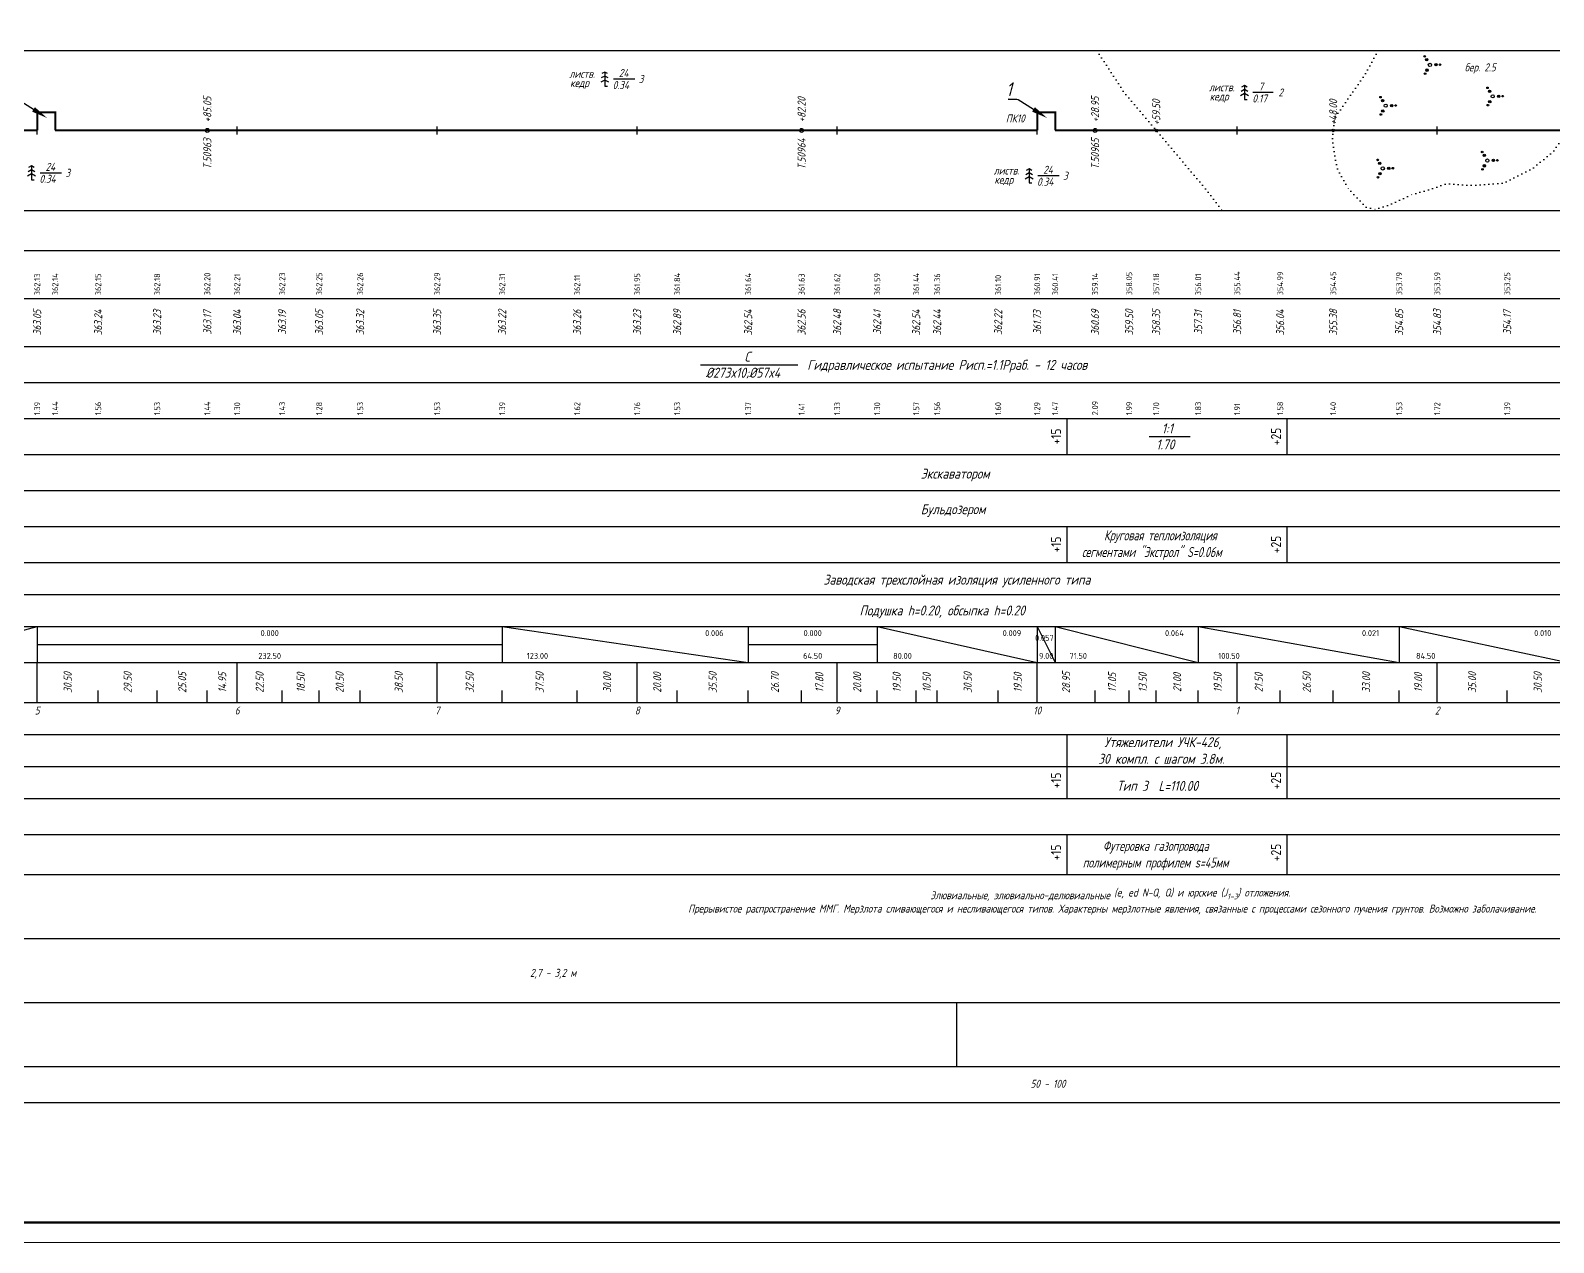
# Model space of a CAD drawing. Extents: x -1282 to 400, y 0 to 1149.
# Drawn here: x -899.8 to -519, y 554.8 to 857.8 of the extents above; entities that cross this region are included whole.
import ezdxf
from ezdxf import colors
from ezdxf.entities.mleader import LeaderData, LeaderLine
from ezdxf.enums import TextEntityAlignment as Align
from ezdxf.math import Vec2, Vec3

# ---------------------------------------------------------------- set-up
doc = ezdxf.new("R2010")
doc.units = 0
doc.linetypes.add('ИИDot', pattern=[1, 0, -1])
doc.layers.add('ИИ_ПРОФИЛЬ_025', color=7, linetype='Continuous', lineweight=25)
doc.layers.add('Подвал', color=7, linetype='Continuous')
doc.layers.add('ТХ-Л', color=140, linetype='Continuous')
doc.styles.add('VNIPISIMPLEXCUR', font='simplex.shx', dxfattribs={"width": 0.8, "oblique": 15})
doc.dimstyles.new('ИИ-1000-м-dm$2', dxfattribs={"dimtxt": 2.5, "dimasz": 2.5, "dimexe": 1.25, "dimexo": 0, "dimgap": 1, "dimtad": 2, "dimtoh": 1, "dimzin": 1, "dimdsep": 46, "dimtxsty": 'VNIPISIMPLEXCUR', "dimcen": 2.5, "dimaunit": 1, "dimazin": 0, "dimtfac": 1, "dimtmove": 1, "dimatfit": 2, "dimfxl": 1, "dimarcsym": 0})

# ---------------------------------------------------------------- blocks, each defined once
blk = doc.blocks.new('ИИ15002')
at = {"linetype": 'Continuous', "lineweight": 25}
h = blk.add_hatch(color=0, dxfattribs=at)
edge = h.paths.add_edge_path()
edge.add_arc((0, 0), 0.3, 0, 360)
at = {"color": 0, "linetype": 'Continuous', "lineweight": 25}
blk.add_circle((0, 0), 0.3, dxfattribs=at)
at = {"color": 0, "linetype": 'Continuous', "style": 'VNIPISIMPLEXCUR', "oblique": 15, "width": 0.8}
blk.add_attdef('STATIONING', (1, 1.3), '', height=2, rotation=90, dxfattribs=at)
at = {"color": 7, "linetype": 'Continuous', "style": 'VNIPISIMPLEXCUR', "oblique": 15, "width": 0.8}
blk.add_attdef('HEIGHT', text='', height=2, dxfattribs=at).set_placement((0, -1.3), align=Align.TOP_CENTER)
blk = doc.blocks.new('ИИ053672А')
at = {"color": 0, "linetype": 'Continuous'}
for points in [[(1, 0.92), (0, 1.5), (-1, 0.92)], [(0.85, 2.01), (0, 2.5), (-0.85, 2.01)], [(0.7, 3.1), (0, 3.5), (-0.7, 3.1)], [(0, 3.5), (0, 0), (0.7, 0)]]:
    blk.add_lwpolyline(points, dxfattribs=at)
at = {"color": 0, "linetype": 'Continuous', "style": 'VNIPISIMPLEXCUR', "oblique": 15, "width": 0.8}
blk.add_attdef('RACE1', text='', height=2, dxfattribs=at).set_placement((-2, 2.25), align=Align.RIGHT)
blk.add_attdef('HEIGHT', (2, 2.25), '', height=2, dxfattribs=at)
blk.add_attdef('RACE2', text='', height=2, dxfattribs=at).set_placement((-2, 1.25), align=Align.TOP_RIGHT)
blk.add_attdef('THICKNESS', text='', height=2, dxfattribs=at).set_placement((2, 1.25), align=Align.TOP_LEFT)
blk.add_attdef('DISTANCE', text='', height=2, dxfattribs=at).set_placement((8.5, 1.75), align=Align.MIDDLE_LEFT)
blk = doc.blocks.new('ИИ053952')
at = {"linetype": 'Continuous', "lineweight": 25}
h = blk.add_hatch(color=0, dxfattribs=at)
edge = h.paths.add_edge_path()
edge.add_arc((-1.31, 2.13), 0.2, 0, 360)
h = blk.add_hatch(color=0, dxfattribs=at)
edge = h.paths.add_edge_path()
edge.add_arc((-0.79, 1.28), 0.3, 0, 360)
h = blk.add_hatch(color=0, dxfattribs=at)
edge = h.paths.add_edge_path()
edge.add_arc((1.5, 0.04), 0.3, 0, 360)
h = blk.add_hatch(color=0, dxfattribs=at)
edge = h.paths.add_edge_path()
edge.add_arc((2.5, 0.07), 0.2, 0, 360)
h = blk.add_hatch(color=0, dxfattribs=at)
edge = h.paths.add_edge_path()
edge.add_arc((-1.19, -2.2), 0.2, 0, 360)
h = blk.add_hatch(color=0, dxfattribs=at)
edge = h.paths.add_edge_path()
edge.add_arc((-0.71, -1.32), 0.3, 0, 360)
at = {"color": 0, "linetype": 'Continuous', "lineweight": 25}
for centre, radius in [((-1.31, 2.13), 0.2), ((-0.79, 1.28), 0.3), ((0, 0), 0.4), ((1.5, 0.04), 0.3), ((2.5, 0.07), 0.2), ((-1.19, -2.2), 0.2), ((-0.71, -1.32), 0.3)]:
    blk.add_circle(centre, radius, dxfattribs=at)
blk = doc.blocks.new('*D36')
at = {"layer": 'Defpoints', "color": 0, "transparency": 16777216}
for p in [(-1173.7, 852.82), (-1169.55, 835.21), (-1186.71, 832.82), (-148.11, 832.82), (-1173.7, 826.51)]:
    blk.add_point(p, dxfattribs=at)
at = {"layer": 'ИИ_ПРОФИЛЬ_025', "color": 0, "lineweight": -2, "transparency": 16777216}
for p, q in [((-1170.31, 836.2), (-1168.42, 841.73)), ((-1168.42, 841.73), (-1162.76, 841.73))]:
    blk.add_line(p, q, dxfattribs=at)
blk.add_arc((-1173.7, 832.82), 4.79, 30.2808, 59.7255, dxfattribs=at)
at = {"layer": 'ИИ_ПРОФИЛЬ_025', "color": 0, "transparency": 16777216}
for points in [[(-1171.39, 836.55), (-1171.18, 837.35), (-1173.7, 837.6)], [(-1169.16, 835.34), (-1169.97, 835.12), (-1168.91, 832.82)]]:
    blk.add_solid(points, dxfattribs=at)
at = {"layer": 'ИИ_ПРОФИЛЬ_025', "color": 0, "transparency": 16777216, "insert": (-1165.09, 843.98), "char_height": 2.5, "attachment_point": 5, "style": 'VNIPISIMPLEXCUR'}
blk.add_mtext('90°', dxfattribs=at)
blk = doc.blocks.new('Siberia.Format{2cbf39c7-8ef5-4aea-8fe3-75a881f60512}')
at = {"layer": 'ИИ_ПРОФИЛЬ_025', "color": 0, "linetype": 'Continuous', "lineweight": 15}
blk.add_lwpolyline([(0, 0), (1682, 0), (1682, 594), (0, 594), (0, 0)], dxfattribs=at)
at = {"layer": 'ИИ_ПРОФИЛЬ_025', "color": 0, "linetype": 'Continuous', "lineweight": 60}
blk.add_lwpolyline([(20, 5), (1677, 5), (1677, 589), (20, 589), (20, 5)], dxfattribs=at)

msp = doc.modelspace()

# ---------------------------------------------------------------- linework, layer by layer
at = {"layer": 'ИИ_ПРОФИЛЬ_025', "flags": 128}
for points in [[(-1186.713, 852.817), (-148.113, 852.817)], [(-754.057, 845.711), (-748.676, 845.711)], [(-594.242, 842.369), (-589.085, 842.369)], [(-1186.713, 832.817), (-898.113, 832.817)], [(-898.113, 831.817), (-898.113, 833.817)], [(-893.613, 832.817), (-648.113, 832.817)], [(-848.113, 831.817), (-848.113, 833.817)], [(-798.113, 831.817), (-798.113, 833.817)], [(-748.113, 831.817), (-748.113, 833.817)], [(-698.113, 831.817), (-698.113, 833.817)], [(-648.113, 831.817), (-648.113, 833.817)], [(-643.613, 832.817), (-398.113, 832.817)], [(-598.113, 831.817), (-598.113, 833.817)], [(-548.113, 831.817), (-548.113, 833.817)], [(-897.382, 822.262), (-892.001, 822.262)], [(-647.969, 821.528), (-642.588, 821.528)], [(-1186.713, 812.817), (-148.113, 812.817)], [(-1186.713, 802.817), (-148.113, 802.817)], [(-1186.713, 790.817), (-148.113, 790.817)], [(-1186.713, 778.817), (-148.113, 778.817)], [(-1186.713, 769.817), (-148.113, 769.817)], [(-1186.713, 760.817), (-148.113, 760.817)], [(-1186.713, 751.817), (-148.113, 751.817)], [(-1186.713, 742.817), (-148.113, 742.817)], [(-1186.713, 733.817), (-148.113, 733.817)], [(-1186.713, 724.817), (-148.113, 724.817)], [(-1186.713, 716.817), (-148.113, 716.817)], [(-1186.713, 708.817), (-148.113, 708.817)], [(-1186.713, 699.817), (-148.113, 699.817)], [(-898.113, 689.817), (-898.113, 699.817)], [(-848.113, 689.817), (-848.113, 699.817)], [(-798.113, 689.817), (-798.113, 699.817)], [(-748.113, 689.817), (-748.113, 699.817)], [(-698.113, 689.817), (-698.113, 699.817)], [(-648.113, 689.817), (-648.113, 699.817)], [(-598.113, 689.817), (-598.113, 699.817)], [(-548.113, 689.817), (-548.113, 699.817)], [(-1186.713, 689.817), (-148.113, 689.817)], [(-882.863, 689.817), (-882.863, 692.817)], [(-868.113, 689.817), (-868.113, 692.817)], [(-855.588, 689.817), (-855.588, 692.817)], [(-836.863, 689.817), (-836.863, 692.817)], [(-827.613, 689.817), (-827.613, 692.817)], [(-817.363, 689.817), (-817.363, 692.817)], [(-781.863, 689.817), (-781.863, 692.817)], [(-763.113, 689.817), (-763.113, 692.817)], [(-738.113, 689.817), (-738.113, 692.817)], [(-720.363, 689.817), (-720.363, 692.817)], [(-707.013, 689.817), (-707.013, 692.817)], [(-688.113, 689.817), (-688.113, 692.817)], [(-678.363, 689.817), (-678.363, 692.817)], [(-673.113, 689.817), (-673.113, 692.817)], [(-657.863, 689.817), (-657.863, 692.817)], [(-633.638, 689.817), (-633.638, 692.817)], [(-625.113, 689.817), (-625.113, 692.817)], [(-618.363, 689.817), (-618.363, 692.817)], [(-607.863, 689.817), (-607.863, 692.817)], [(-587.363, 689.817), (-587.363, 692.817)], [(-574.113, 689.817), (-574.113, 692.817)], [(-557.613, 689.817), (-557.613, 692.817)], [(-530.613, 689.817), (-530.613, 692.817)], [(-1186.713, 681.817), (-148.113, 681.817)], [(-1186.713, 673.817), (-148.113, 673.817)], [(-1186.713, 665.817), (-148.113, 665.817)], [(-1186.713, 656.817), (-148.113, 656.817)], [(-1186.713, 646.817), (-148.113, 646.817)], [(-1186.713, 630.817), (-148.113, 630.817)], [(-1186.713, 614.817), (-148.113, 614.817)], [(-668.264, 614.817), (-668.264, 598.817)], [(-1186.713, 598.817), (-148.113, 598.817)], [(-1186.713, 589.817), (-148.113, 589.817)], [(-1148.113, 559.817), (-148.113, 559.817)]]:
    msp.add_lwpolyline(points, dxfattribs=at)
at = {"layer": 'ИИ_ПРОФИЛЬ_025', "linetype": 'ИИDot', "flags": 128}
for points in [[(-633.202, 852.817), (-626.376, 842.341), (-606.935, 819.362), (-601.808, 812.817)], [(-562.853, 852.817), (-566.166, 846.796), (-573.827, 835.848), (-574.325, 830.214), (-573.155, 823.368), (-570.363, 818.339), (-565.926, 813.651), (-563.64, 813.129), (-559.963, 814.259), (-554.521, 816.768), (-550.414, 817.965), (-545.729, 819.503), (-539.39, 819.099), (-531.692, 819.617), (-524.395, 823.228), (-519.072, 827.548), (-514.669, 833.887), (-504.515, 852.413), (-504.469, 852.817)]]:
    msp.add_lwpolyline(points, dxfattribs=at)
at = {"layer": 'ИИ_ПРОФИЛЬ_025'}
for centre in [(-855.588, 832.817), (-707.013, 832.817), (-633.638, 832.817)]:
    msp.add_circle(centre, 0.5, dxfattribs=at)
at = {"layer": 'Подвал'}
for p, q in [((-931.863, 699.817), (-898.113, 708.817)), ((-898.113, 708.817), (-898.113, 699.817)), ((-898.113, 708.817), (-898.113, 699.817)), ((-781.863, 708.817), (-781.863, 699.817)), ((-781.863, 708.817), (-781.863, 699.817)), ((-781.863, 708.817), (-720.363, 699.817)), ((-720.363, 708.817), (-720.363, 699.817)), ((-720.363, 708.817), (-720.363, 699.817)), ((-688.113, 708.817), (-688.113, 699.817)), ((-688.113, 708.817), (-688.113, 699.817)), ((-688.113, 708.817), (-648.113, 699.817)), ((-648.113, 708.817), (-648.113, 699.817)), ((-648.113, 708.817), (-648.113, 699.817)), ((-648.113, 708.817), (-643.613, 699.817)), ((-643.613, 708.817), (-643.613, 699.817)), ((-643.613, 708.817), (-643.613, 699.817)), ((-643.613, 708.817), (-607.866, 699.817)), ((-607.866, 708.817), (-607.866, 699.817)), ((-607.866, 708.817), (-607.866, 699.817)), ((-607.866, 708.817), (-557.613, 699.817)), ((-557.613, 708.817), (-557.613, 699.817)), ((-557.613, 708.817), (-557.613, 699.817)), ((-557.613, 708.817), (-515.363, 699.817)), ((-898.113, 704.317), (-781.863, 704.317)), ((-720.363, 704.317), (-688.113, 704.317))]:
    msp.add_line(p, q, dxfattribs=at)
at = {"layer": 'ТХ-Л', "const_width": 0.5}
for points in [[(-898.113, 832.817), (-898.113, 837.317), (-893.613, 837.317), (-893.613, 832.817)], [(-648.113, 832.817), (-648.113, 837.317), (-643.613, 837.317), (-643.613, 832.817)], [(-1186.713, 832.817), (-898.113, 832.817)], [(-893.613, 832.817), (-648.113, 832.817)], [(-643.613, 832.817), (-398.113, 832.817)]]:
    msp.add_lwpolyline(points, dxfattribs=at)
at = {"layer": 'ТХ-Л'}
for points in [[(-732.312, 774.25), (-707.924, 774.25)], [(-640.613, 751.817), (-640.613, 760.817)], [(-585.613, 751.817), (-585.613, 760.817)], [(-620.134, 756.315), (-609.877, 756.315)], [(-640.613, 724.817), (-640.613, 733.817)], [(-585.613, 724.817), (-585.613, 733.817)], [(-640.613, 665.817), (-640.613, 681.817)], [(-585.613, 665.817), (-585.613, 681.817)], [(-640.613, 646.817), (-640.613, 656.817)], [(-585.613, 646.817), (-585.613, 656.817)]]:
    msp.add_lwpolyline(points, dxfattribs=at)

# ---------------------------------------------------------------- block references
at = {"layer": 'ИИ_ПРОФИЛЬ_025', "linetype": 'Continuous'}
msp.add_blockref('Siberia.Format{2cbf39c7-8ef5-4aea-8fe3-75a881f60512}', (-1281.713, 554.817), dxfattribs=at)
at = {"layer": 'ИИ_ПРОФИЛЬ_025', "rotation": 239.6318640572951}
for p in [(-549.93, 849.204), (-560.984, 839.007), (-534.233, 841.335), (-535.576, 825.291), (-561.713, 823.325)]:
    msp.add_blockref('ИИ053952', p, dxfattribs=at)
at = {"layer": 'ИИ_ПРОФИЛЬ_025'}
ref = msp.add_blockref('ИИ053672А', (-756.226, 843.932), dxfattribs=dict(at, rotation=359.9999404500813))
ref.add_attrib('RACE1', 'листв.', dxfattribs={"layer": '0', "color": 0, "linetype": 'Continuous', "height": 2, "rotation": 359.99994, "style": 'VNIPISIMPLEXCUR', "oblique": 15, "width": 0.8}).set_placement((-758.667, 845.977), align=Align.RIGHT)
ref.add_attrib('RACE2', 'кедр', dxfattribs={"layer": '0', "color": 0, "linetype": 'Continuous', "height": 2, "rotation": 359.99994, "style": 'VNIPISIMPLEXCUR', "oblique": 15, "width": 0.8}).set_placement((-760.17, 845.688), align=Align.TOP_RIGHT)
ref.add_attrib('HEIGHT', '24', (-752.692, 846.174), dxfattribs={"layer": '0', "color": 0, "linetype": 'Continuous', "height": 2, "rotation": 359.99994, "style": 'VNIPISIMPLEXCUR', "oblique": 15, "width": 0.8})
ref.add_attrib('THICKNESS', '0.34', dxfattribs={"layer": '0', "color": 0, "linetype": 'Continuous', "height": 2, "rotation": 359.99994, "style": 'VNIPISIMPLEXCUR', "oblique": 15, "width": 0.8}).set_placement((-754.226, 845.182), align=Align.TOP_LEFT)
ref.add_attrib('DISTANCE', '3', dxfattribs={"layer": '0', "color": 0, "linetype": 'Continuous', "height": 2, "rotation": 359.99994, "style": 'VNIPISIMPLEXCUR', "oblique": 15, "width": 0.8}).set_placement((-747.726, 845.682), align=Align.MIDDLE_LEFT)
ref = msp.add_blockref('ИИ053672А', (-596.307, 840.567), dxfattribs=dict(at, rotation=359.9882737834146))
ref.add_attrib('RACE1', 'листв.', dxfattribs={"layer": '0', "color": 0, "linetype": 'Continuous', "height": 2, "rotation": 359.98827, "style": 'VNIPISIMPLEXCUR', "oblique": 15, "width": 0.8}).set_placement((-598.748, 842.612), align=Align.RIGHT)
ref.add_attrib('RACE2', 'кедр', dxfattribs={"layer": '0', "color": 0, "linetype": 'Continuous', "height": 2, "rotation": 359.98827, "style": 'VNIPISIMPLEXCUR', "oblique": 15, "width": 0.8}).set_placement((-600.251, 842.324), align=Align.TOP_RIGHT)
ref.add_attrib('HEIGHT', '7', (-592.773, 842.808), dxfattribs={"layer": '0', "color": 0, "linetype": 'Continuous', "height": 2, "rotation": 359.98827, "style": 'VNIPISIMPLEXCUR', "oblique": 15, "width": 0.8})
ref.add_attrib('THICKNESS', '0.17', dxfattribs={"layer": '0', "color": 0, "linetype": 'Continuous', "height": 2, "rotation": 359.98827, "style": 'VNIPISIMPLEXCUR', "oblique": 15, "width": 0.8}).set_placement((-594.307, 841.816), align=Align.TOP_LEFT)
ref.add_attrib('DISTANCE', '2', dxfattribs={"layer": '0', "color": 0, "linetype": 'Continuous', "height": 2, "rotation": 359.98827, "style": 'VNIPISIMPLEXCUR', "oblique": 15, "width": 0.8}).set_placement((-587.807, 842.315), align=Align.MIDDLE_LEFT)
for p, values in [((-618.363, 832.817), {'STATIONING': '+59.50'}), ((-574.113, 832.817), {'STATIONING': '+48.00'})]:
    msp.add_blockref('ИИ15002', p, dxfattribs=at).add_auto_attribs(values)
ref = msp.add_blockref('ИИ053672А', (-899.551, 820.483), dxfattribs=dict(at, rotation=359.9999404500813))
ref.add_attrib('RACE1', 'листв.', dxfattribs={"layer": '0', "color": 0, "linetype": 'Continuous', "height": 2, "rotation": 359.99994, "style": 'VNIPISIMPLEXCUR', "oblique": 15, "width": 0.8}).set_placement((-901.993, 822.528), align=Align.RIGHT)
ref.add_attrib('RACE2', 'кедр', dxfattribs={"layer": '0', "color": 0, "linetype": 'Continuous', "height": 2, "rotation": 359.99994, "style": 'VNIPISIMPLEXCUR', "oblique": 15, "width": 0.8}).set_placement((-903.495, 822.239), align=Align.TOP_RIGHT)
ref.add_attrib('HEIGHT', '24', (-896.017, 822.725), dxfattribs={"layer": '0', "color": 0, "linetype": 'Continuous', "height": 2, "rotation": 359.99994, "style": 'VNIPISIMPLEXCUR', "oblique": 15, "width": 0.8})
ref.add_attrib('THICKNESS', '0.34', dxfattribs={"layer": '0', "color": 0, "linetype": 'Continuous', "height": 2, "rotation": 359.99994, "style": 'VNIPISIMPLEXCUR', "oblique": 15, "width": 0.8}).set_placement((-897.551, 821.733), align=Align.TOP_LEFT)
ref.add_attrib('DISTANCE', '3', dxfattribs={"layer": '0', "color": 0, "linetype": 'Continuous', "height": 2, "rotation": 359.99994, "style": 'VNIPISIMPLEXCUR', "oblique": 15, "width": 0.8}).set_placement((-891.051, 822.233), align=Align.MIDDLE_LEFT)
ref = msp.add_blockref('ИИ053672А', (-650.138, 819.749), dxfattribs=dict(at, rotation=359.9999404500813))
ref.add_attrib('RACE1', 'листв.', dxfattribs={"layer": '0', "color": 0, "linetype": 'Continuous', "height": 2, "rotation": 359.99994, "style": 'VNIPISIMPLEXCUR', "oblique": 15, "width": 0.8}).set_placement((-652.58, 821.794), align=Align.RIGHT)
ref.add_attrib('RACE2', 'кедр', dxfattribs={"layer": '0', "color": 0, "linetype": 'Continuous', "height": 2, "rotation": 359.99994, "style": 'VNIPISIMPLEXCUR', "oblique": 15, "width": 0.8}).set_placement((-654.082, 821.505), align=Align.TOP_RIGHT)
ref.add_attrib('HEIGHT', '24', (-646.604, 821.992), dxfattribs={"layer": '0', "color": 0, "linetype": 'Continuous', "height": 2, "rotation": 359.99994, "style": 'VNIPISIMPLEXCUR', "oblique": 15, "width": 0.8})
ref.add_attrib('THICKNESS', '0.34', dxfattribs={"layer": '0', "color": 0, "linetype": 'Continuous', "height": 2, "rotation": 359.99994, "style": 'VNIPISIMPLEXCUR', "oblique": 15, "width": 0.8}).set_placement((-648.138, 820.999), align=Align.TOP_LEFT)
ref.add_attrib('DISTANCE', '3', dxfattribs={"layer": '0', "color": 0, "linetype": 'Continuous', "height": 2, "rotation": 359.99994, "style": 'VNIPISIMPLEXCUR', "oblique": 15, "width": 0.8}).set_placement((-641.638, 821.499), align=Align.MIDDLE_LEFT)

# ---------------------------------------------------------------- texts
at = {"layer": 'ИИ_ПРОФИЛЬ_025', "style": 'VNIPISIMPLEXCUR', "oblique": 15, "width": 0.8}
msp.add_text('бер. 2.5', height=2, rotation=359.98827, dxfattribs=at).set_placement((-541.233, 847.591))
for s, p in [('+85.05', (-855.588, 834.817)), ('+28.95', (-633.638, 834.817)), ('+82.20', (-707.013, 834.817))]:
    msp.add_text(s, height=2, rotation=90, dxfattribs=at).set_placement(p, align=Align.MIDDLE_LEFT)
for s, p in [('ПК10', (-653.588, 834.817)), ('5', (-898.113, 686.817)), ('6', (-848.113, 686.817)), ('7', (-798.113, 686.817)), ('8', (-748.113, 686.817)), ('9', (-698.113, 686.817)), ('10', (-648.113, 686.817)), ('1', (-598.113, 686.817)), ('2', (-548.113, 686.817))]:
    msp.add_text(s, height=2, dxfattribs=at).set_placement(p, align=Align.CENTER)
for s, p in [('Т.50963', (-855.588, 830.817)), ('Т.50964', (-707.013, 830.817)), ('Т.50965', (-633.638, 830.817))]:
    msp.add_text(s, height=2, rotation=90, dxfattribs=at).set_placement(p, align=Align.MIDDLE_RIGHT)
for s, p in [('363.05', (-897.113, 784.817)), ('363.23', (-867.113, 784.817)), ('363.17', (-854.588, 784.817)), ('363.05', (-826.613, 784.817)), ('363.32', (-816.363, 784.817)), ('363.35', (-797.113, 784.817)), ('363.22', (-780.863, 784.817)), ('363.26', (-762.113, 784.817)), ('363.23', (-747.113, 784.817)), ('362.89', (-737.113, 784.817)), ('362.56', (-706.013, 784.817)), ('362.48', (-697.113, 784.817)), ('362.22', (-656.863, 784.817)), ('360.69', (-632.638, 784.817)), ('359.50', (-624.113, 784.817)), ('358.35', (-617.363, 784.817)), ('356.81', (-597.113, 784.817)), ('355.38', (-573.113, 784.817)), ('354.85', (-556.613, 784.817)), ('354.83', (-547.113, 784.817)), ('354.17', (-529.613, 784.817)), ('363.24', (-881.863, 784.817)), ('363.04', (-847.113, 784.817)), ('363.19', (-835.863, 784.817)), ('362.54', (-719.363, 784.817)), ('362.41', (-687.113, 784.817)), ('362.54', (-677.363, 784.817)), ('362.44', (-672.113, 784.817)), ('361.73', (-647.113, 784.817)), ('357.31', (-606.863, 784.817)), ('356.04', (-586.363, 784.817))]:
    msp.add_text(s, height=2, rotation=90, dxfattribs=at).set_placement(p, align=Align.CENTER)
for s, p in [('30.50', (-890.488, 694.817)), ('29.50', (-875.488, 694.817)), ('25.05', (-861.851, 694.817)), ('14.95', (-851.851, 694.817)), ('22.50', (-842.488, 694.817)), ('18.50', (-832.238, 694.817)), ('20.50', (-822.488, 694.817)), ('38.50', (-807.738, 694.817)), ('32.50', (-789.988, 694.817)), ('37.50', (-772.488, 694.817)), ('30.00', (-755.613, 694.817)), ('20.00', (-743.113, 694.817)), ('35.50', (-729.238, 694.817)), ('26.70', (-713.688, 694.817)), ('17.80', (-702.563, 694.817)), ('20.00', (-693.113, 694.817)), ('19.50', (-683.238, 694.817)), ('10.50', (-675.738, 694.817)), ('30.50', (-665.488, 694.817)), ('19.50', (-652.988, 694.817)), ('28.95', (-640.876, 694.817)), ('17.05', (-629.376, 694.817)), ('13.50', (-621.738, 694.817)), ('21.00', (-613.113, 694.817)), ('19.50', (-602.988, 694.817)), ('21.50', (-592.738, 694.817)), ('26.50', (-580.738, 694.817)), ('33.00', (-565.863, 694.817)), ('19.00', (-552.863, 694.817)), ('35.00', (-539.363, 694.817)), ('30.50', (-522.988, 694.817))]:
    msp.add_text(s, height=2, rotation=90, dxfattribs=at).set_placement(p, align=Align.MIDDLE_CENTER)
for s, p in [('2,7 - 3,2 м', (-769.129, 623.236)), ('50 - 100 ', (-644.88, 595.504))]:
    msp.add_text(s, height=2, dxfattribs=at).set_placement(p, align=Align.TOP_CENTER)
at = {"layer": 'ИИ_ПРОФИЛЬ_025', "insert": (-629.857, 642.631), "char_height": 2, "width": 270.03097, "attachment_point": 2, "style": 'VNIPISIMPLEXCUR'}
msp.add_mtext('Элювиальные, элювиально-делювиальные {\\A1;(e, ed N-Q, Q)} {\\A1;и \\H0.99998x;юрские (J\\H0.7x;\\S^ 1-3;\\H1.4286x;) отложения.\\P Прерывистое распространение ММГ. Мерзлота сливающегося и несливающегося типов. Характерны мерзлотные явления, связанные с процессами сезонного пучения грунтов. Возможно заболачивание.}', dxfattribs=at)
at = {"layer": 'Подвал', "char_height": 1.5, "attachment_point": 4, "rotation": 89.99998, "style": 'VNIPISIMPLEXCUR'}
for s, insert in [('\\W0.800;\\W0.8;\\Q0.0;362.13', (-898.113, 791.617)), ('\\W0.800;\\W0.8;\\Q0.0;362.14', (-893.613, 791.617)), ('\\W0.800;\\W0.8;\\Q0.0;362.15', (-882.863, 791.617)), ('\\W0.800;\\W0.8;\\Q0.0;362.18', (-868.113, 791.617)), ('\\W0.800;\\W0.8;\\Q0.0;362.20', (-855.588, 791.617)), ('\\W0.800;\\W0.8;\\Q0.0;362.21', (-848.113, 791.617)), ('\\W0.800;\\W0.8;\\Q0.0;362.23', (-836.863, 791.617)), ('\\W0.800;\\W0.8;\\Q0.0;362.25', (-827.613, 791.617)), ('\\W0.800;\\W0.8;\\Q0.0;362.26', (-817.363, 791.617)), ('\\W0.800;\\W0.8;\\Q0.0;362.29', (-798.113, 791.617)), ('\\W0.800;\\W0.8;\\Q0.0;362.31', (-781.863, 791.617)), ('\\W0.800;\\W0.8;\\Q0.0;361.95', (-748.113, 791.617)), ('\\W0.800;\\W0.8;\\Q0.0;361.84', (-738.113, 791.617)), ('\\W0.800;\\W0.8;\\Q0.0;361.64', (-720.363, 791.617)), ('\\W0.800;\\W0.8;\\Q0.0;361.63', (-707.013, 791.617)), ('\\W0.800;\\W0.8;\\Q0.0;361.62', (-698.113, 791.617)), ('\\W0.800;\\W0.8;\\Q0.0;361.59', (-688.113, 791.617)), ('\\W0.800;\\W0.8;\\Q0.0;361.44', (-678.363, 791.617)), ('\\W0.800;\\W0.8;\\Q0.0;361.36', (-673.113, 791.617)), ('\\W0.800;\\W0.8;\\Q0.0;360.91', (-648.113, 791.617)), ('\\W0.800;\\W0.8;\\Q0.0;360.41', (-643.613, 791.617)), ('\\W0.800;\\W0.8;\\Q0.0;359.14', (-633.638, 791.617)), ('\\W0.800;\\W0.8;\\Q0.0;358.05', (-625.113, 791.617)), ('\\W0.800;\\W0.8;\\Q0.0;357.18', (-618.363, 791.617)), ('\\W0.800;\\W0.8;\\Q0.0;356.01', (-607.866, 791.617)), ('\\W0.800;\\W0.8;\\Q0.0;355.44', (-598.113, 791.617)), ('\\W0.800;\\W0.8;\\Q0.0;354.99', (-587.363, 791.617)), ('\\W0.800;\\W0.8;\\Q0.0;354.45', (-574.113, 791.617)), ('\\W0.800;\\W0.8;\\Q0.0;353.79', (-557.613, 791.617)), ('\\W0.800;\\W0.8;\\Q0.0;353.59', (-548.113, 791.617)), ('\\W0.800;\\W0.8;\\Q0.0;353.25', (-530.613, 791.617)), ('\\W0.800;\\W0.8;\\Q0.0;362.11', (-763.113, 791.617)), ('\\W0.800;\\W0.8;\\Q0.0;361.10', (-657.863, 791.617)), ('\\W0.800;\\W0.8;\\Q0.0;1.39', (-898.113, 761.617)), ('\\W0.800;\\W0.8;\\Q0.0;1.44', (-893.613, 761.617)), ('\\W0.800;\\W0.8;\\Q0.0;1.56', (-882.863, 761.617)), ('\\W0.800;\\W0.8;\\Q0.0;1.53', (-868.113, 761.617)), ('\\W0.800;\\W0.8;\\Q0.0;1.44', (-855.588, 761.617)), ('\\W0.800;\\W0.8;\\Q0.0;1.30', (-848.113, 761.617)), ('\\W0.800;\\W0.8;\\Q0.0;1.43', (-836.863, 761.617)), ('\\W0.800;\\W0.8;\\Q0.0;1.28', (-827.613, 761.617)), ('\\W0.800;\\W0.8;\\Q0.0;1.53', (-817.363, 761.617)), ('\\W0.800;\\W0.8;\\Q0.0;1.53', (-798.113, 761.617)), ('\\W0.800;\\W0.8;\\Q0.0;1.39', (-781.863, 761.617)), ('\\W0.800;\\W0.8;\\Q0.0;1.62', (-763.113, 761.617)), ('\\W0.800;\\W0.8;\\Q0.0;1.76', (-748.113, 761.617)), ('\\W0.800;\\W0.8;\\Q0.0;1.53', (-738.113, 761.617)), ('\\W0.800;\\W0.8;\\Q0.0;1.37', (-720.363, 761.617)), ('\\W0.800;\\W0.8;\\Q0.0;1.41', (-707.013, 761.617)), ('\\W0.800;\\W0.8;\\Q0.0;1.33', (-698.113, 761.617)), ('\\W0.800;\\W0.8;\\Q0.0;1.30', (-688.113, 761.617)), ('\\W0.800;\\W0.8;\\Q0.0;1.57', (-678.363, 761.617)), ('\\W0.800;\\W0.8;\\Q0.0;1.56', (-673.113, 761.617)), ('\\W0.800;\\W0.8;\\Q0.0;1.60', (-657.863, 761.617)), ('\\W0.800;\\W0.8;\\Q0.0;1.29', (-648.113, 761.617)), ('\\W0.800;\\W0.8;\\Q0.0;1.47', (-643.613, 761.617)), ('\\W0.800;\\W0.8;\\Q0.0;2.09', (-633.638, 761.617)), ('\\W0.800;\\W0.8;\\Q0.0;1.99', (-625.113, 761.617)), ('\\W0.800;\\W0.8;\\Q0.0;1.70', (-618.363, 761.617)), ('\\W0.800;\\W0.8;\\Q0.0;1.83', (-607.866, 761.617)), ('\\W0.800;\\W0.8;\\Q0.0;1.91', (-598.113, 761.617)), ('\\W0.800;\\W0.8;\\Q0.0;1.58', (-587.363, 761.617)), ('\\W0.800;\\W0.8;\\Q0.0;1.40', (-574.113, 761.617)), ('\\W0.800;\\W0.8;\\Q0.0;1.53', (-557.613, 761.617)), ('\\W0.800;\\W0.8;\\Q0.0;1.72', (-548.113, 761.617)), ('\\W0.800;\\W0.8;\\Q0.0;1.39', (-530.613, 761.617))]:
    msp.add_mtext(s, dxfattribs=dict(at, insert=insert))
at = {"layer": 'Подвал', "char_height": 1.5, "style": 'VNIPISIMPLEXCUR'}
for s, insert, attachment_point in [('\\W0.800;\\W0.8;\\Q0.0;0.000', (-839.988, 707.917), 2), ('\\W0.800;\\W0.8;\\Q0.0;0.006', (-726.513, 707.917), 3), ('\\W0.800;\\W0.8;\\Q0.0;0.000', (-704.238, 707.917), 2), ('\\W0.800;\\W0.8;\\Q0.0;0.009', (-652.113, 707.917), 3), ('\\W0.800;\\W0.8;\\Q0.0;0.057', (-646.313, 705.217), 8), ('\\W0.800;\\W0.8;\\Q0.0;0.064', (-611.44, 707.917), 3), ('\\W0.800;\\W0.8;\\Q0.0;0.021', (-562.638, 707.917), 3), ('\\W0.800;\\W0.8;\\Q0.0;0.010', (-519.588, 707.917), 3), ('\\W0.800;\\W0.8;\\Q0.0;232.50', (-839.988, 700.717), 8), ('\\W0.800;\\W0.8;\\Q0.0;123.00', (-775.713, 700.717), 7), ('\\W0.800;\\W0.8;\\Q0.0;64.50', (-704.238, 700.717), 8), ('\\W0.800;\\W0.8;\\Q0.0;80.00', (-684.113, 700.717), 7), ('\\W0.800;\\W0.8;\\Q0.0;9.00', (-647.663, 700.717), 7), ('\\W0.800;\\W0.8;\\Q0.0;71.50', (-640.038, 700.717), 7), ('\\W0.800;\\W0.8;\\Q0.0;100.50', (-602.84, 700.717), 7), ('\\W0.800;\\W0.8;\\Q0.0;84.50', (-553.388, 700.717), 7)]:
    msp.add_mtext(s, dxfattribs=dict(at, insert=insert, attachment_point=attachment_point))
at = {"layer": 'ТХ-Л', "style": 'VNIPISIMPLEXCUR', "oblique": 15, "width": 0.8}
for s, p in [('С', (-721.275, 775.018)), ('%%C273x10;%%C57x4', (-730.968, 771.013)), ('Гидравлическое испытание Рисп.=1.1Рраб. - 12 часов', (-705.601, 772.975)), ('1:1', (-616.963, 757.083)), ('1.70', (-618.354, 753.078)), ('Экскаватором', (-677.217, 745.782)), ('Бульдозером', (-677.217, 736.891)), ('Тип 3  L=110.00', (-628.197, 667.732))]:
    msp.add_text(s, height=2.5, dxfattribs=at).set_placement(p)
at = {"layer": 'ТХ-Л', "char_height": 2.5, "attachment_point": 8, "rotation": 89.672, "style": 'VNIPISIMPLEXCUR'}
for s, insert in [('{\\Q0;+15}', (-642.147, 756.317)), ('{\\Q0;+25}', (-587.147, 756.317)), ('{\\Q0;+15}', (-642.147, 729.317)), ('{\\Q0;+25}', (-587.147, 729.317)), ('{\\Q0;+15}', (-642.147, 670.317)), ('{\\Q0;+25}', (-587.147, 670.317)), ('{\\Q0;+15}', (-642.147, 652.317)), ('{\\Q0;+25}', (-587.147, 652.317))]:
    msp.add_mtext(s, dxfattribs=dict(at, insert=insert))
at = {"layer": 'ТХ-Л', "char_height": 2.5, "attachment_point": 1, "style": 'VNIPISIMPLEXCUR'}
for s, insert, width in [('\\pi9.765;{\\W0.7;Круговая теплоизоляция \\P\\pi4.2295;сегментами "Экстрол" S=0.06м }', (-641.162, 732.85), 53.22658), ('Заводская трехслойная изоляция усиленного типа', (-701.523, 721.785), 84.41854), ('{\\Fsimplex|c204;Подушка h=0.20, обсыпка h=0.20}', (-692.524, 714.068), 84.41854)]:
    msp.add_mtext(s, dxfattribs=dict(at, insert=insert, width=width))
for s, width, insert in [('\\pi9.2936;Утяжелители УЧК-426, \\P\\pi7.7383;30 компл. с шагом 3.8м.', 55, (-640.613, 681.155)), ('\\pi7.9238;{\\W0.7;Футеровка газопровода \\P\\pi2.9052;полимерным профилем s=45мм}', 48.67371, (-639.633, 655.226))]:
    msp.add_mtext_dynamic_manual_height_columns(s, width=width, gutter_width=12.5, heights=[0], dxfattribs=dict(at, insert=insert))

# ---------------------------------------------------------------- dimensions: what is measured, and where the dimension line sits
at = {"layer": 'ИИ_ПРОФИЛЬ_025'}
dim = msp.add_angular_dim_2l(base=(-1169.554, 835.21), line1=((-1173.701, 852.817), (-1173.698, 826.507)), line2=((-1186.713, 832.817), (-148.113, 832.817)), dimstyle='ИИ-1000-м-dm$2', override={"dimadec": 0}, dxfattribs=at)
dim.commit()
dim.dimension.update_dxf_attribs({"geometry": '*D36', "text_midpoint": (-1165.09, 843.982), "dimtype": 162})

# ---------------------------------------------------------------- leaders
at = {"layer": 'ТХ-Л', "linetype": 'Continuous', "ltscale": 100}
ml = msp.add_multileader_mtext('Standard', dxfattribs=at)
ml.set_content('1', color=256, style='VNIPISIMPLEXCUR')
ml.set_leader_properties()
ml.build(insert=Vec2(0, 0))
ml.multileader.update_dxf_attribs({"has_dogleg": 0, "text_left_attachment_type": 6, "text_right_attachment_type": 6, "dogleg_length": 1})
ctx = ml.context
ctx.base_point, ctx.char_height, ctx.landing_gap_size, ctx.plane_origin = Vec3(-905.377, 840.677), 3.5, 0, Vec3(-895.852, 834.501)
ctx.left_attachment, ctx.right_attachment, ctx.text_align_type = 6, 6, 2
notes = []
notes.append((ctx, [(0, (1, 1, 0), (-906.377, 840.677), (1, 0), 1, [(0, [(-895.65, 835.941), (-902.827, 840.477)], 0, [])])]))
ctx.mtext.insert, ctx.mtext.alignment, ctx.mtext.line_spacing_factor, ctx.mtext.flow_direction = Vec3(-904.44, 844.877), 3, 0.908571, 5
ml = msp.add_multileader_mtext('Standard', dxfattribs=at)
ml.set_content('1', color=256, style='VNIPISIMPLEXCUR')
ml.set_leader_properties()
ml.build(insert=Vec2(0, 0))
ml.multileader.update_dxf_attribs({"has_dogleg": 0, "text_left_attachment_type": 6, "text_right_attachment_type": 6, "dogleg_length": 1})
ctx = ml.context
ctx.base_point, ctx.char_height, ctx.landing_gap_size, ctx.plane_origin = Vec3(-655.377, 840.677), 3.5, 0, Vec3(-645.852, 834.501)
ctx.left_attachment, ctx.right_attachment, ctx.text_align_type = 6, 6, 2
notes.append((ctx, [(0, (1, 1, 0), (-656.377, 840.677), (1, 0), 1, [(0, [(-645.65, 835.941), (-652.827, 840.477)], 0, [])])]))
ctx.mtext.insert, ctx.mtext.alignment, ctx.mtext.line_spacing_factor, ctx.mtext.flow_direction = Vec3(-654.44, 844.877), 3, 0.908571, 5
for ctx, leaders in notes:
    for number, flags, end, landing, length, lines in leaders:
        leader = LeaderData()
        leader.index, (leader.has_last_leader_line, leader.has_dogleg_vector, leader.attachment_direction) = number, flags
        leader.last_leader_point, leader.dogleg_vector, leader.dogleg_length = Vec3(end), Vec3(landing), length
        for number, points, colour, breaks in lines:
            line = LeaderLine()
            line.index, line.vertices, line.color, line.breaks = number, Vec3.list(points), colors.encode_raw_color(colour), breaks
            leader.lines.append(line)
        ctx.leaders.append(leader)

doc.saveas('drawing.dxf')
